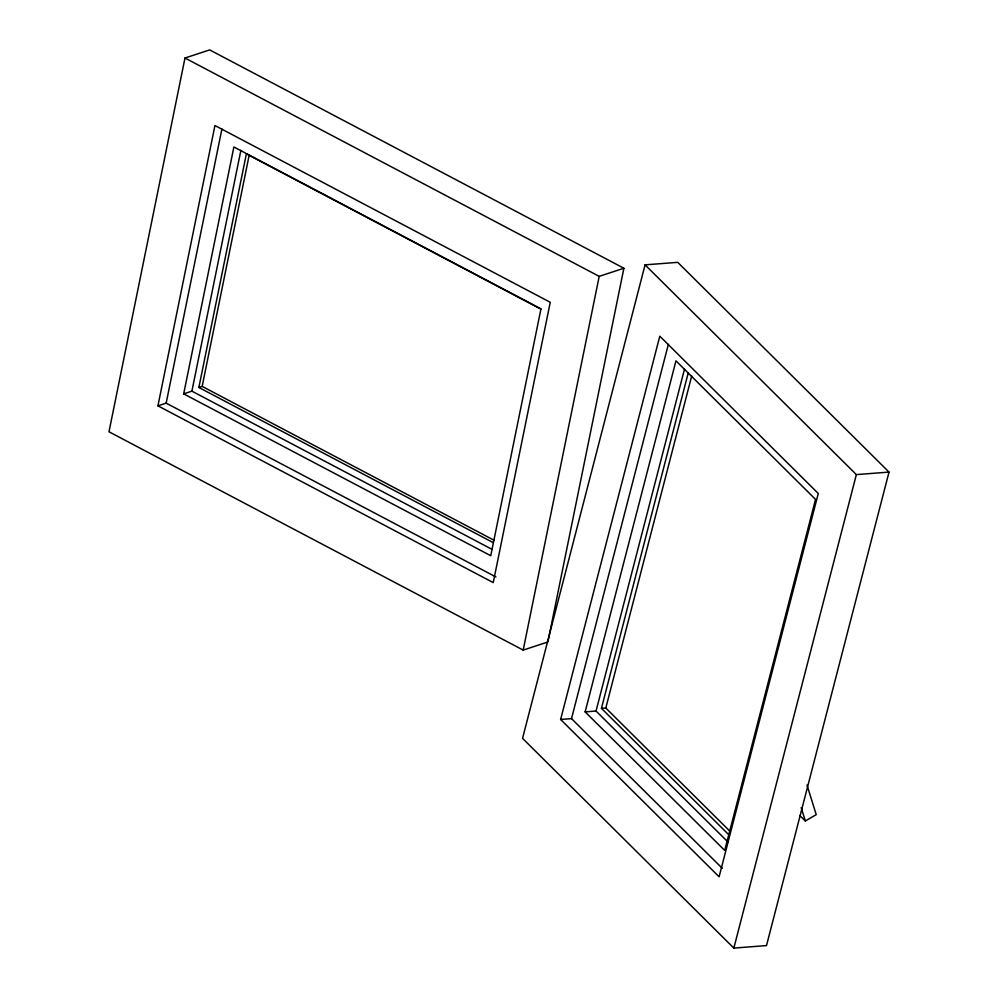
<?xml version="1.0" encoding="UTF-8"?>
<svg xmlns="http://www.w3.org/2000/svg" width="998" height="998" viewBox="0 0 998 998"><rect width="100%" height="100%" fill="white"/><g stroke="black" fill="none" stroke-linecap="round" stroke-linejoin="round"><path stroke-width="1.5" d="M184.992 58.021L108.982 431.772L523.189 650.097L547.877 641.976L623.887 268.237L209.68 49.9L184.992 58.021L599.199 276.359L623.887 268.237M157.934 405.837L214.944 125.536L550.247 302.282L493.237 582.595L157.934 405.837L166.167 403.142L495.969 576.981M166.167 403.142L221.93 128.917M183.682 393.861L233.881 146.98L540.966 308.844L490.754 555.724L183.682 393.861L191.903 391.154L492.101 549.387M191.903 391.154L240.88 150.374M493.349 542.7L198.864 387.474L246.369 153.879L540.854 309.106M198.864 387.474L202.157 386.388L249.038 155.85M523.189 650.097L599.199 276.359M645.07 264.857L522.553 738.345L733.842 948.1L766.501 945.58L889.018 472.091L677.729 262.337L645.07 264.857L856.359 474.611L889.018 472.091M560.626 719.471L659.803 336.176L818.273 493.486L719.096 876.793L560.626 719.471L571.517 718.635L722.278 868.297M571.517 718.635L668.348 344.385M585.14 711.873L675.97 360.852L815.541 499.399L724.71 850.433L585.14 711.873L596.031 711.038L727.904 841.95M596.031 711.038L684.516 369.048M729.101 835.077L601.445 708.355L688.171 373.152M730.149 831.471L605.798 708.019L691.751 375.822M733.842 948.1L856.359 474.611M799.847 815.553L805.349 821.017L816.227 814.642L806.983 785.014M601.445 708.355L605.798 708.019M202.157 386.388L493.885 540.168M801.182 807.681L805.349 821.017"/></g></svg>
